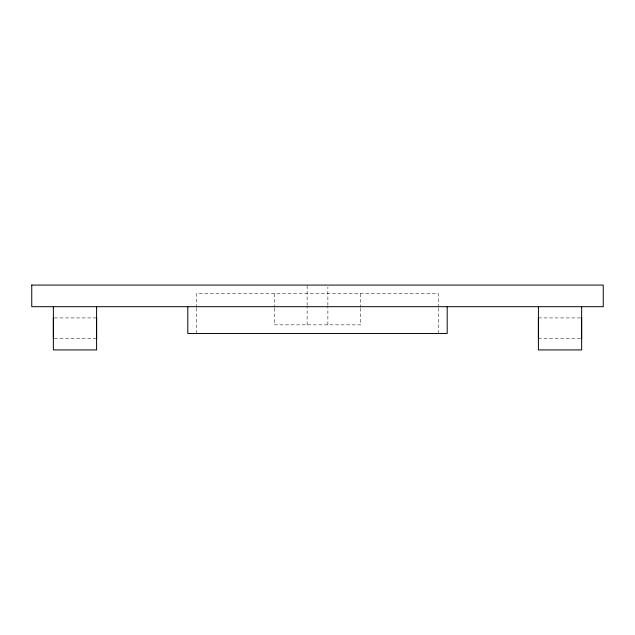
<?xml version="1.0" encoding="UTF-8"?>
<svg xmlns="http://www.w3.org/2000/svg" width="635" height="635" viewBox="0 0 635 635"><rect width="100%" height="100%" fill="white"/><g stroke="black" fill="none" stroke-linecap="round" stroke-linejoin="round"><path stroke-width="0.48" stroke-dasharray="3.17 2.38" d="M196.453 333.494L196.453 308.277M274.272 308.316L274.272 324.85L360.728 324.85L360.728 308.316M307.126 324.85L307.126 306.419M307.126 305.451L307.126 285.075M327.874 324.85L327.874 306.419M327.874 305.451L327.874 287.02M438.547 333.494L438.547 308.277M54.348 317.929L96.591 317.929M538.409 317.929L580.652 317.929M54.348 338.685L96.591 338.685M538.409 338.685L580.652 338.685M438.547 307.3L438.547 293.727L196.453 293.727L196.453 307.3M360.728 293.727L360.728 307.34M274.272 293.727L274.272 307.34"/><path stroke-width="0.95" d="M53.364 306.689L53.364 349.925L96.591 349.925L96.591 306.689M187.809 306.689L187.809 333.494L447.191 333.494L447.191 306.689M538.409 306.689L538.409 349.925L581.636 349.925L581.636 306.689M581.636 317.929L581.636 338.685M538.409 317.929L538.409 338.685M96.591 317.929L96.591 338.685M53.364 317.929L53.364 338.685M31.75 285.075L31.75 306.689L603.25 306.689L603.25 285.075L31.75 285.075"/></g></svg>
